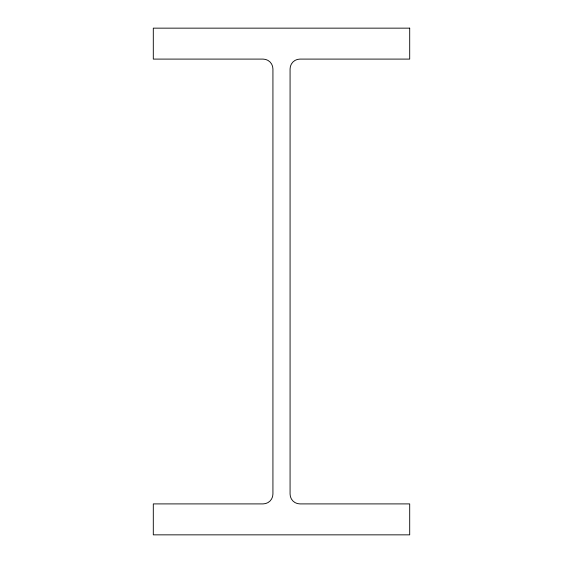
<?xml version="1.0" encoding="UTF-8"?>
<svg xmlns="http://www.w3.org/2000/svg" width="563" height="563" viewBox="0 0 563 563"><rect width="100%" height="100%" fill="white"/><g stroke="black" fill="none" stroke-linecap="round" stroke-linejoin="round"><path stroke-width="0.84" d="M409.702 28.15L153.298 28.15L153.298 59.094L263.076 59.094A9.852 9.852 0 0 1 272.928 68.946L272.928 494.054A9.852 9.852 0 0 1 263.076 503.906L153.298 503.906L153.298 534.85L409.702 534.85L409.702 503.906L299.924 503.906A9.852 9.852 0 0 1 290.072 494.054L290.072 68.946A9.852 9.852 0 0 1 299.924 59.094L409.702 59.094L409.702 28.15"/></g></svg>
